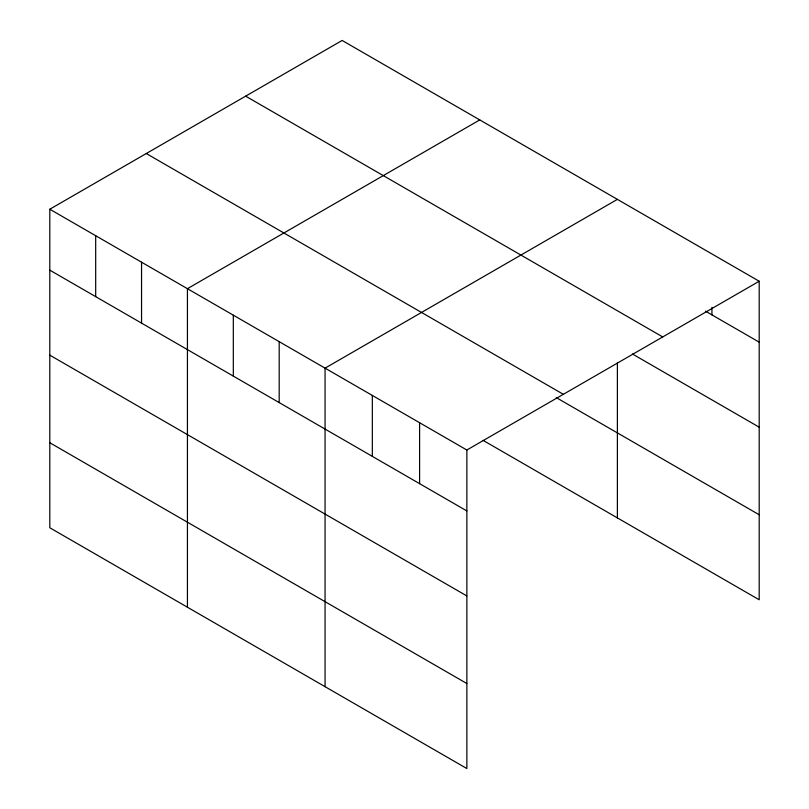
<?xml version="1.0" encoding="UTF-8"?>
<svg xmlns="http://www.w3.org/2000/svg" width="809" height="809" viewBox="0 0 809 809"><rect width="100%" height="100%" fill="white"/><g stroke="black" fill="none" stroke-linecap="round" stroke-linejoin="round"><path stroke-width="1.21" d="M49.804 209.228L466.864 450.016L466.864 768.55L49.804 527.761L49.804 209.228L342.136 40.45L759.196 281.239L759.196 599.772L483.044 440.339M479.757 119.914L187.435 288.682L187.435 607.225M617.388 199.368L325.066 368.146L325.066 686.679M466.864 450.016L759.196 281.239M705.478 311.152L759.196 342.167M245.663 96.15L662.723 336.938M632.436 353.998L759.196 427.182M146.277 153.528L563.337 394.317M556.228 397.583L759.196 514.767M49.804 270.155L466.864 510.944M49.804 355.161L466.864 595.95M49.804 442.745L466.864 683.534M711.93 307.42L711.93 314.873M617.388 362.826L617.388 517.912M419.598 422.723L419.598 483.651M372.332 395.429L372.332 456.357M279.186 341.661L279.186 402.589M233.316 315.166L233.316 376.094M141.555 262.197L141.555 323.125M95.684 235.712L95.684 296.64"/></g></svg>
